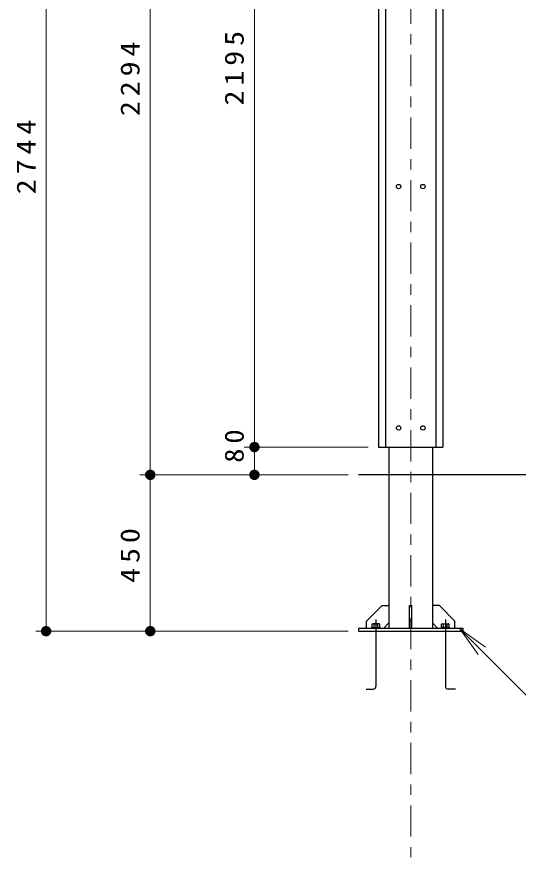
# Model space of a CAD drawing. Units: millimetres on the paper, scale 1:30. Extents: x -385 to 280, y 0 to 267.
# Drawn here: x 103.1 to 151.3, y 88 to 168.6 of the extents above; entities that cross this region are included whole.
import ezdxf

# ---------------------------------------------------------------- set-up
doc = ezdxf.new("R2010")
doc.units = ezdxf.units.MM
doc.linetypes.add('USER2', pattern=[6, 3, -1, 1, -1])
doc.layers.add('LY_1', color=190, linetype='Continuous', lineweight=25)
doc.styles.add('ＭＳ ゴシック', font='')
doc.styles.get('ＭＳ ゴシック').set_extended_font_data('MS Gothic')

# ---------------------------------------------------------------- blocks, each defined once
blk = doc.blocks.new('filled_dot')
at = {"color": 0, "linetype": 'Continuous', "lineweight": -2, "const_width": 1.25}
blk.add_lwpolyline([(-0.625, 0, 1), (0.625, 0, 1)], format="xyb", close=True, dxfattribs=at)

msp = doc.modelspace()

# ---------------------------------------------------------------- linework, layer by layer
at = {"layer": 'LY_1', "color": 7, "linetype": 'USER2', "lineweight": 13}
msp.add_line((140.95, 212.96), (140.95, 87.988), dxfattribs=at)
at = {"layer": 'LY_1', "color": 7, "lineweight": 13}
for p, q in [((105.95, 109.672), (105.95, 201.139)), ((115.95, 124.672), (115.95, 201.139)), ((125.95, 127.339), (125.95, 200.505)), ((125.95, 124.672), (125.95, 129.616)), ((136.867, 127.339), (124.95, 127.339)), ((134.95, 124.672), (114.95, 124.672)), ((134.95, 124.672), (114.95, 124.672)), ((115.95, 109.672), (115.95, 124.672)), ((140.85, 110.639), (141.05, 110.639)), ((114.95, 109.672), (104.95, 109.672)), ((134.95, 109.672), (114.95, 109.672)), ((145.659, 109.905), (147.78, 107.783)), ((145.659, 109.905), (148.134, 108.137)), ((147.426, 107.43), (145.659, 109.905))]:
    msp.add_line(p, q, dxfattribs=at)
at = {"layer": 'LY_1', "color": 40}
for p, q in [((137.867, 200.505), (137.867, 127.339)), ((138.534, 200.505), (138.534, 127.339)), ((143.367, 200.505), (143.367, 127.339)), ((144.034, 200.505), (144.034, 127.339))]:
    msp.add_line(p, q, dxfattribs=at)
at = {"layer": 'LY_1', "color": 7}
for p, q in [((137.867, 127.339), (144.034, 127.339)), ((138.867, 127.339), (138.867, 124.672)), ((143.034, 127.339), (143.034, 124.672)), ((265.161, 124.672), (135.95, 124.672)), ((138.867, 124.672), (138.867, 109.972)), ((143.034, 124.672), (143.034, 109.972)), ((136.7, 110.639), (138.2, 112.139)), ((138.2, 112.139), (138.867, 112.139)), ((140.85, 109.972), (140.85, 112.139)), ((140.85, 112.139), (141.05, 112.139)), ((141.05, 109.972), (141.05, 112.139)), ((143.7, 112.139), (143.034, 112.139)), ((145.2, 110.639), (143.7, 112.139)), ((136.7, 109.972), (136.7, 110.639)), ((137.617, 110.787), (137.617, 104.387)), ((138.867, 110.472), (138.367, 109.972)), ((143.034, 110.472), (143.534, 109.972)), ((144.284, 110.787), (144.284, 104.387)), ((145.2, 109.972), (145.2, 110.639)), ((135.95, 109.972), (135.95, 109.672)), ((135.95, 109.972), (145.95, 109.972)), ((135.95, 109.672), (145.95, 109.672)), ((137.217, 109.972), (137.217, 110.039)), ((137.217, 110.039), (138.017, 110.039)), ((137.217, 109.972), (138.017, 109.972)), ((137.251, 110.334), (137.317, 110.372)), ((137.251, 110.039), (137.251, 110.334)), ((137.251, 110.039), (137.983, 110.039)), ((137.917, 110.372), (137.317, 110.372)), ((137.434, 110.039), (137.434, 110.334)), ((137.8, 110.039), (137.8, 110.334)), ((137.983, 110.334), (137.917, 110.372)), ((137.983, 110.039), (137.983, 110.334)), ((138.017, 110.039), (138.017, 109.972)), ((143.884, 110.039), (143.884, 109.972)), ((144.684, 110.039), (143.884, 110.039)), ((144.684, 109.972), (143.884, 109.972)), ((143.918, 110.334), (143.984, 110.372)), ((143.918, 110.039), (143.918, 110.334)), ((144.649, 110.039), (143.918, 110.039)), ((143.984, 110.372), (144.584, 110.372)), ((144.101, 110.039), (144.101, 110.334)), ((144.466, 110.039), (144.466, 110.334)), ((144.649, 110.334), (144.584, 110.372)), ((144.649, 110.039), (144.649, 110.334)), ((144.684, 109.972), (144.684, 110.039)), ((145.95, 109.972), (145.95, 109.672)), ((136.662, 104.12), (137.351, 104.12)), ((145.238, 104.12), (144.55, 104.12))]:
    msp.add_line(p, q, dxfattribs=at)
at = {"layer": 'LY_1', "color": 7, "lineweight": 13}
msp.add_lwpolyline([(145.659, 109.905), (152.066, 103.498), (197.815, 103.498)], dxfattribs=at)
at = {"layer": 'LY_1', "color": 7}
for centre in [(139.784, 152.339), (142.117, 152.339), (139.784, 129.172), (142.117, 129.172)]:
    msp.add_circle(centre, 0.208, dxfattribs=at)
for centre, radius, start, end in [((137.343, 110.201), 0.162, 55.61586, 124.38414), ((137.617, 109.757), 0.605, 72.41211, 107.58789), ((137.891, 110.201), 0.162, 55.61586, 124.38414), ((144.009, 110.201), 0.162, 55.61586, 124.38414), ((144.284, 109.757), 0.605, 72.41211, 107.58789), ((144.558, 110.201), 0.162, 55.61586, 124.38414), ((137.35, 104.387), 0.267, 270.00002, 0), ((144.55, 104.387), 0.267, 180, 269.99998)]:
    msp.add_arc(centre, radius, start, end, dxfattribs=at)

# ---------------------------------------------------------------- block references
at = {"layer": 'LY_1', "color": 7, "lineweight": 13, "xscale": 0.4, "yscale": 0.4}
for p, rotation in [((125.95, 127.339), 270), ((125.95, 127.339), 90), ((115.95, 124.672), 270), ((115.95, 124.672), 90), ((125.95, 124.672), 90), ((105.95, 109.672), 90), ((115.95, 109.672), 90)]:
    msp.add_blockref('filled_dot', p, dxfattribs=dict(at, rotation=rotation))

# ---------------------------------------------------------------- texts
at = {"layer": 'LY_1', "color": 7, "char_height": 1.833, "attachment_point": 8, "rotation": 90, "style": 'ＭＳ ゴシック'}
for s, insert in [('\\T1.33;\\W1.15;2195', (124.95, 163.922)), ('\\T1.33;\\W1.15;2294', (114.95, 162.905)), ('\\T1.33;\\W1.15;2744', (104.95, 155.405)), ('\\T1.34;\\W1.1;80', (124.95, 127.668)), ('\\T1.33;\\W1.15;450', (114.95, 117.172))]:
    msp.add_mtext(s, dxfattribs=dict(at, insert=insert))

doc.saveas('drawing.dxf')
